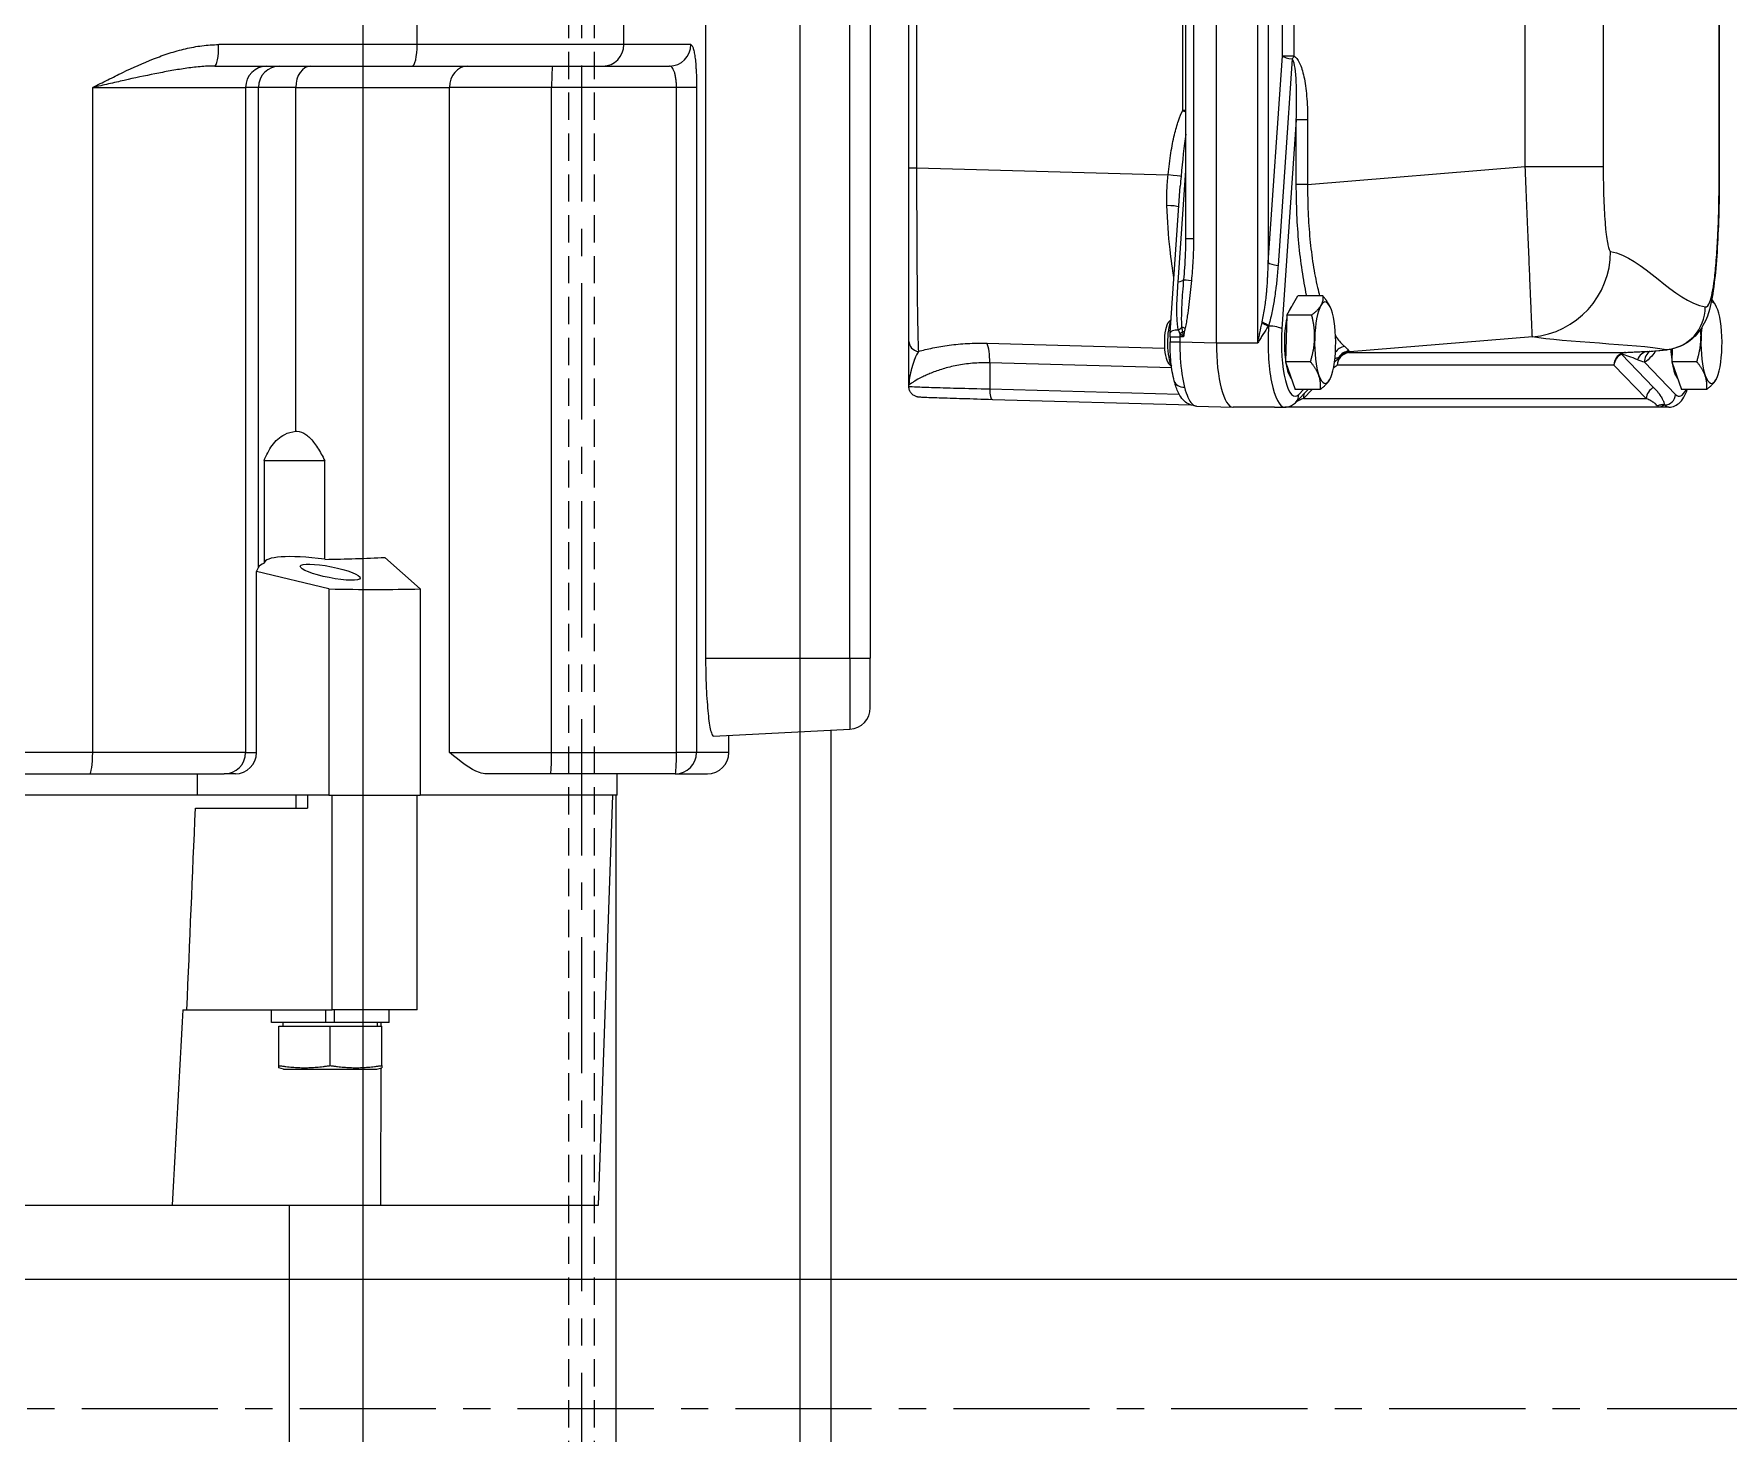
# Model space of a CAD drawing. Header units: inches. Extents: x -883 to 808, y -248 to 1051.
# Drawn here: x -402.68 to -387.13, y 663.13 to 675.97 of the extents above; entities that cross this region are included whole.
import ezdxf

# ---------------------------------------------------------------- set-up
doc = ezdxf.new("R2010")
doc.units = ezdxf.units.IN
doc.header["$MEASUREMENT"] = 0
doc.linetypes.add('CENTER', pattern=[2, 1.25, -0.25, 0.25, -0.25])
doc.linetypes.add('HIDDEN', pattern=[0.375, 0.25, -0.125])
doc.layers.get('0').update_dxf_attribs({"linetype": 'CONTINUOUS'})
for name, color, linetype in [('EQUIPMENT - COMPRESSORS', 41, 'CONTINUOUS'), ('P-RV', 193, 'CONTINUOUS'), ('STRUCTUAL', 8, 'CONTINUOUS')]:
    doc.layers.add(name, color=color, linetype=linetype)

# ---------------------------------------------------------------- blocks, each defined once
blk = doc.blocks.new('A$Cb802d3fd')
for p, q in [((28.948, 18.697), (28.948, 31.072)), ((25.188, 30.84), (25.188, 18.929)), ((29.145, 30.08), (29.145, 19.689)), ((29.342, 19.659), (29.342, 30.11)), ((29.145, 19.689), (29.145, 18.452)), ((29.342, 19.659), (35.444, 19.659)), ((29.342, 18.256), (29.342, 19.659)), ((35.444, 19.659), (35.444, 18.256)), ((25.188, 18.929), (25.188, 17.015)), ((26.98, 18.832), (26.98, 18.795)), ((26.98, 18.795), (26.98, 17.461)), ((28.83, 18.717), (28.83, 17.688)), ((28.948, 18.697), (29.145, 18.697)), ((28.948, 17.491), (28.948, 18.697)), ((35.641, 18.539), (35.641, 16.727)), ((29.145, 18.35), (29.145, 18.452)), ((35.838, 16.681), (35.838, 18.503)), ((35.444, 18.256), (29.342, 18.256)), ((29.342, 18.256), (29.342, 18.157)), ((35.444, 18.139), (35.444, 18.256)), ((29.342, 18.157), (31.002, 18.157)), ((30.842, 17.491), (31.002, 18.157)), ((31.002, 18.157), (31.038, 18.139)), ((31.038, 18.139), (35.444, 18.139)), ((32.019, 18.086), (31.078, 18.086)), ((32.019, 17.53), (32.019, 18.086)), ((35.444, 17.796), (35.444, 18.139)), ((26.436, 17.907), (26.448, 17.952)), ((26.436, 17.907), (26.436, 17.052)), ((26.448, 17.952), (26.468, 17.952)), ((26.468, 17.952), (26.83, 17.952)), ((26.83, 17.952), (26.83, 17.479)), ((26.83, 17.912), (26.862, 17.912)), ((26.862, 17.519), (26.862, 18.019)), ((26.862, 18.019), (26.98, 18.019)), ((25.188, 17.856), (15.886, 17.856)), ((25.188, 17.856), (15.886, 17.856)), ((28.948, 17.794), (28.83, 17.794)), ((32.289, 17.796), (35.444, 17.796)), ((35.444, 17.796), (35.444, 16.386)), ((28.948, 17.688), (28.83, 17.688)), ((26.468, 17.479), (26.83, 17.479)), ((26.83, 17.479), (26.83, 17.007)), ((26.862, 17.519), (26.98, 17.519)), ((26.862, 17.44), (26.862, 17.519)), ((26.862, 16.94), (26.862, 17.44)), ((26.862, 17.44), (26.98, 17.44)), ((26.98, 16.682), (26.98, 17.461)), ((26.98, 17.461), (28.948, 17.461)), ((30.842, 17.491), (28.948, 17.491)), ((28.948, 17.491), (28.948, 16.655)), ((28.948, 17.461), (28.948, 16.682)), ((31.114, 17.53), (32.019, 17.53)), ((25.188, 17.015), (25.188, 15.016)), ((26.436, 17.052), (26.448, 17.007)), ((26.468, 17.007), (26.448, 17.007)), ((26.468, 17.007), (26.83, 17.007)), ((26.83, 17.046), (26.862, 17.046)), ((31.132, 16.979), (30.842, 16.655)), ((26.862, 16.94), (26.98, 16.94)), ((26.98, 16.682), (28.948, 16.682)), ((28.948, 14.845), (28.948, 16.655)), ((30.842, 16.655), (28.948, 16.655)), ((35.641, 16.727), (35.641, 14.976)), ((35.838, 16.681), (44.106, 16.681)), ((35.838, 14.784), (35.838, 16.681)), ((29.342, 16.386), (35.444, 16.386)), ((29.342, 16.386), (29.342, 15.447)), ((35.444, 15.447), (35.444, 16.386)), ((29.145, 15.458), (29.145, 16.047)), ((29.145, 14.312), (29.145, 15.458)), ((29.342, 15.447), (35.444, 15.447)), ((29.342, 15.447), (29.342, 14.301)), ((35.444, 14.301), (35.444, 15.447)), ((25.188, 15.016), (28.948, 14.884)), ((35.641, 14.976), (35.641, 14.365)), ((15.886, 14.856), (28.948, 14.856)), ((15.886, 14.856), (28.948, 14.856)), ((28.948, 14.845), (29.145, 14.845)), ((35.838, 14.784), (44.106, 14.784)), ((35.838, 14.171), (35.838, 14.784)), ((29.145, 14.312), (29.145, 14.018)), ((29.342, 14.301), (35.444, 14.301)), ((29.342, 14.116), (29.342, 14.301)), ((35.444, 14.116), (35.444, 14.301)), ((35.444, 14.116), (29.342, 14.116)), ((29.342, 13.822), (29.342, 14.116)), ((49.736, 14.034), (30.208, 14.034)), ((30.208, 14.034), (30.208, 12.709)), ((29.49, 13.962), (29.556, 12.709)), ((29.342, 13.822), (29.498, 13.822)), ((29.547, 12.884), (13, 12.884)), ((29.547, 12.884), (13.001, 12.884)), ((29.547, 12.884), (13.001, 12.884)), ((30.208, 12.709), (29.556, 12.709)), ((30.208, 12.709), (36.428, 12.709)), ((30.208, 12.709), (30.208, 12.522)), ((29.752, 12.522), (30.208, 12.522)), ((36.188, 12.522), (30.208, 12.522)), ((32.701, 12.168), (32.711, 12.168)), ((32.711, 12.168), (33.114, 12.168)), ((33.114, 12.168), (34.706, 12.168)), ((34.706, 12.168), (45.238, 12.168)), ((34.706, 12.168), (34.706, 12.097)), ((34.706, 12.097), (34.643, 9.788)), ((45.238, 12.097), (34.706, 12.097)), ((32.53, 9.579), (32.579, 11.402)), ((32.678, 11.426), (32.63, 9.687)), ((32.916, 11.426), (32.678, 11.426)), ((32.871, 9.755), (32.916, 11.426)), ((33.097, 11.452), (33.052, 9.822)), ((32.915, 9.787), (32.883, 9.757)), ((33.111, 9.681), (33.101, 9.346)), ((33.111, 9.771), (33.111, 9.681)), ((33.155, 9.771), (33.111, 9.771)), ((33.155, 9.681), (33.111, 9.681)), ((33.155, 9.771), (33.155, 9.681)), ((33.156, 9.648), (33.155, 9.681)), ((33.195, 9.77), (34.54, 9.677)), ((33.289, 9.787), (33.316, 9.762)), ((33.338, 9.707), (33.338, 9.707)), ((33.526, 9.705), (33.526, 9.705)), ((33.659, 9.697), (34.684, 9.626)), ((34.54, 9.677), (34.54, 9.677)), ((35.232, 9.626), (35.232, 9.655)), ((35.232, 9.655), (44.711, 9.655)), ((32.52, 9.529), (32.511, 9.194)), ((34.055, 9.556), (34.055, 9.626)), ((34.055, 9.626), (45.888, 9.626)), ((45.888, 9.556), (34.055, 9.556)), ((33.101, 9.346), (46.842, 9.346)), ((33.102, 9.346), (33.102, 8.965)), ((33.102, 9.346), (46.842, 9.346)), ((32.511, 9.193), (32.511, 9.193)), ((32.511, 8.813), (32.511, 9.193)), ((33.102, 8.965), (46.842, 8.965)), ((33.255, 8.865), (33.255, 8.869)), ((33.255, 8.865), (33.263, 8.865)), ((46.105, 8.869), (33.838, 8.869)), ((33.838, 8.869), (35.734, 8.738)), ((32.511, 8.813), (32.511, 8.718)), ((32.511, 5.287), (32.511, 8.718)), ((32.927, 8.712), (32.672, 8.622)), ((33.356, 8.7), (32.927, 8.712)), ((32.927, 8.482), (32.927, 8.712)), ((35.149, 8.612), (33.229, 8.745)), ((33.338, 8.845), (33.338, 8.845)), ((35.706, 8.649), (33.811, 8.78)), ((35.734, 8.738), (44.21, 8.738)), ((35.734, 8.738), (35.734, 8.634)), ((32.672, 8.503), (32.558, 8.614)), ((32.626, 8.589), (32.672, 8.545)), ((32.672, 8.392), (32.672, 8.622)), ((33.356, 8.7), (33.531, 8.598)), ((33.356, 8.47), (33.356, 8.7)), ((33.531, 8.368), (33.531, 8.598)), ((34.554, 8.612), (35.149, 8.612)), ((34.554, 8.509), (34.554, 8.612)), ((35.149, 8.509), (35.149, 8.612)), ((44.21, 8.634), (35.734, 8.634)), ((32.59, 8.546), (32.59, 5.402)), ((32.672, 8.466), (32.59, 8.546)), ((35.149, 8.509), (34.554, 8.509)), ((34.554, 8.509), (34.719, 6.511)), ((32.77, 8.302), (32.77, 8.303)), ((32.952, 8.233), (32.921, 8.263)), ((33.433, 8.302), (33.437, 8.304)), ((32.895, 5.696), (32.895, 8.236)), ((33, 8.164), (33, 8.164)), ((33.013, 8.132), (33.013, 5.592)), ((33.156, 6.445), (33.018, 8.12)), ((34.719, 6.511), (45.225, 6.511)), ((34.719, 6.511), (34.719, 5.795)), ((45.225, 5.795), (34.719, 5.795)), ((32.59, 5.402), (32.895, 5.696)), ((32.997, 5.627), (32.691, 5.332)), ((32.922, 5.416), (32.626, 5.13)), ((33.022, 5.387), (33.038, 5.216)), ((33.022, 5.374), (33.038, 5.21)), ((32.511, 5.192), (32.511, 5.287)), ((32.531, 5.231), (32.531, 5.235)), ((32.531, 5.231), (32.533, 5.234)), ((32.927, 5.166), (32.672, 5.076)), ((33.045, 5.163), (32.927, 5.166)), ((32.927, 4.936), (32.927, 5.166)), ((32.672, 4.846), (32.672, 5.076)), ((32.77, 4.756), (32.77, 4.757)), ((33.433, 4.756), (33.437, 4.758)), ((34.608, 4.731), (45.336, 4.731)), ((34.608, 4.731), (34.608, 4.73)), ((45.336, 4.73), (34.608, 4.73))]:
    blk.add_line(p, q)
for centre, start in [((29.342, 14.018), 180), ((29.752, 12.719), 183)]:
    blk.add_arc(centre, 0.197, start, 270)
for centre, major_axis, ratio, start_param, end_param in [((29.342, 19.689), (-0.197, 0), 0.147461, 0, 1.570796), ((35.838, 18.539), (-0.197, 0), 0.180089, 0, 1.570796), ((29.342, 18.452), (-0.197, 0), 0.996195, 0, 1.570796), ((29.342, 18.35), (-0.197, 0), 0.980827, 0, 1.570796), ((35.444, 18.06), (0.197, 0), 0.996195, 0, 1.570796), ((30.796, 16.962), (-0.232, -1.18), 0.182676, 2.864396, 3.090163), ((30.928, 17.298), (-0.154, -0.787), 0.182676, 1.904733, 3.172253), ((35.444, 17.943), (0.197, 0), 0.996195, 0, 1.570796), ((35.444, 17.657), (0.197, 0), 0.706067, 0, 1.570796), ((33.802, 24.884), (2.17, 11.056), 0.182676, 2.338625, 2.445438), ((33.802, 24.884), (-1.969, -10.033), 0.182676, 5.570357, 5.654949), ((35.838, 16.727), (-0.197, 0), 0.231514, 0, 1.570796), ((35.444, 16.219), (0.197, 0), 0.846563, 0, 1.570796), ((29.342, 15.458), (-0.197, 0), 0.052336, 0, 1.570796), ((35.444, 15.437), (0.197, 0), 0.052336, 0, 1.570796), ((35.838, 14.976), (-0.197, 0), 0.972832, 0, 1.570796), ((29.342, 14.312), (-0.197, 0), 0.052336, 0, 1.570796), ((29.342, 14.312), (-0.197, 0), 0.991678, 0, 1.570796), ((35.838, 14.365), (-0.197, 0), 0.99015, 0, 1.570796), ((33.114, 12.069), (0, 0.0984), 0.940913, 0, 1.448674), ((32.678, 11.399), (-0.0984, 0.0027), 0.275543, 4.719894, 6.283185), ((32.916, 11.483), (0.205, -0.006), 0.275543, 4.719894, 5.801023), ((33.102, 9.773), (-0.194, 0), 0.258819, 3.412856, 6.011922), ((34.334, 9.846), (0.007, -0.165), 0.151216, 0.327093, 1.284543), ((32.782, 9.61), (-0.032, 0.122), 0.683013, 0.000214, 1.171563), ((33.102, 9.733), (-0.236, 0), 0.258819, 3.644632, 5.864258), ((33.155, 9.615), (-0.244, 0), 0.271844, 4.576532, 4.711742), ((33.211, 9.727), (-0.081, 0.144), 0.260351, 1.750711, 1.945964), ((33.186, 9.644), (0.009, 0.126), 0.25, 5.132738, 6.28278), ((33.203, 9.612), (0.0171, 0.0969), 0.051527, 1.118747, 1.287342), ((33.261, 9.758), (-0.089, 0.14), 0.433908, 1.765367, 2.033572), ((33.237, 9.604), (0.0244, 0.0953), 0.073348, 0.941376, 1.29208), ((33.697, 9.808), (-0.011, -0.165), 0.25, 5.460373, 6.165792), ((33.672, 9.547), (0.01, 0.0979), 0.030196, 0.113701, 1.284361), ((34.643, 9.834), (-0.016, -0.165), 0.027265, 0.090932, 1.292844), ((34.224, 9.572), (-1.083, 0.04), 0.111652, 3.896881, 4.334473), ((35.232, 9.701), (0.074, 0.148), 0.126639, 4.247446, 4.463002), ((33.102, 9.193), (-0.591, 0), 0.258819, 4.713123, 6.283235), ((33.102, 9.193), (-0.591, 0), 0.258819, 4.712389, 6.283185), ((33.102, 8.718), (-0.591, 0), 0.258819, 4.45059, 6.283185), ((33.229, 8.841), (-0.0068, -0.0982), 0.25, 0.270597, 1.841394), ((33.285, 8.899), (-0.056, -0.104), 0.115278, 4.50302, 5.062675), ((33.445, 9.258), (-0.32, 0.332), 0.933013, 1.897066, 1.917595), ((33.293, 8.894), (-0.054, -0.105), 0.122253, 4.480465, 5.060367), ((33.947, 8.946), (-0.753, 0.02), 0.102714, 0.497606, 0.52037), ((33.838, 8.755), (0.008, 0.118), 0.25, 0.270597, 1.369532), ((33.102, 8.622), (-0.492, 0), 0.258819, 4.45059, 6.544985), ((33.102, 8.633), (0.343, 0), 0.258819, 0.882613, 2.044099), ((35.734, 8.623), (0.008, 0.118), 0.25, 0.270597, 1.369532), ((32.626, 8.685), (-0.0684, -0.0708), 0.933013, 0, 0.802729), ((33.102, 8.633), (-0.343, 0), 0.258819, 5.30428, 6.000012), ((33.102, 8.633), (0.343, 0), 0.258819, 0.260483, 0.571834), ((35.734, 8.623), (-0.102, 0.059), 0.075512, 4.756048, 5.025377), ((32.59, 8.432), (0.0821, 0.085), 0.933013, 0.402307, 0.802729), ((33.102, 8.347), (-0.374, 0), 0.258819, 5.652146, 6.699344), ((33.102, 8.347), (0.374, 0), 0.258819, 1.463356, 2.510554), ((33.102, 8.347), (0.374, 0), 0.258819, 0.416159, 1.463356), ((33.102, 8.347), (-0.374, 0), 0.258819, 0.416159, 1.463356), ((32.955, 8.158), (-0.0873, 0.0795), 0.940161, 4.016777, 4.905238), ((33.102, 8.347), (-0.374, 0), 0.258819, 1.463356, 2.510554), ((33.102, 8.347), (0.374, 0), 0.258819, 5.652146, 6.699344), ((32.895, 8.122), (0.0939, 0.0716), 0.947622, 0.261196, 0.944736), ((32.895, 8.122), (-0.118, 0), 0.965926, 3.993595, 4.712389), ((33.02, 8.304), (-0.0684, -0.0708), 0.933013, 0, 0.000099), ((33.02, 8.304), (-0.0684, -0.0708), 0.933013, 0.000099, 0.238504), ((32.908, 8.12), (-0.041, 0.111), 0.994134, 4.448901, 5.37886), ((32.895, 8.122), (-0.118, 0), 0.965926, 3.892522, 3.892537), ((32.9, 8.11), (0.117, -0.018), 0.995368, 0.236838, 0.896101), ((32.895, 8.122), (0.117, 0.014), 0.85886, 6.239131, 6.251557), ((32.895, 8.122), (0.118, 0), 0.965926, 0.087266, 0.100181), ((33.94, 6.511), (-0.776, 0.133), 0.996006, 0.255419, 1.740265), ((32.895, 5.582), (0.118, 0), 0.965926, 0.087266, 1.570796), ((32.895, 5.582), (0.0821, -0.085), 0.933013, 1.239929, 2.338864), ((32.886, 5.476), (-0.106, -0.221), 0.211481, 1.692491, 2.417905), ((32.895, 5.582), (0.118, 0.007), 0.690261, 0.031181, 0.489686), ((32.904, 5.377), (0.118, 0.003), 0.93361, 0.063, 1.186791), ((32.592, 5.507), (-0.076, -0.21), 0.124783, 0.163654, 0.186419), ((32.417, 5.243), (-0.0738, -0.0922), 0.954064, 2.154482, 2.714137), ((32.419, 5.241), (-0.0682, -0.0964), 0.957253, 2.097843, 2.677745), ((32.59, 5.287), (0.0821, -0.085), 0.933013, 1.239929, 2.338864), ((32.922, 5.302), (0.104, 0.057), 0.956314, 0.038376, 1.087212), ((33.102, 5.192), (-0.591, 0), 0.258819, 6.021386, 6.283185), ((32.582, 5.687), (-0.032, -0.46), 0.25, 6.111985, 6.132514), ((32.626, 5.225), (-0.0684, 0.0708), 0.933013, 0.768068, 2.338864), ((33.102, 5.087), (-0.343, 0), 0.258819, 5.30428, 6.000012), ((33.102, 5.087), (0.343, 0), 0.258819, 1.743686, 2.044099), ((33.43, 5.25), (-0.388, 0.067), 0.996006, 0.255419, 1.740265), ((33.102, 5.097), (-0.492, 0), 0.258819, 6.021386, 6.793661), ((33.102, 4.801), (-0.374, 0), 0.258819, 5.652146, 6.699344), ((33.102, 4.801), (0.374, 0), 0.258819, 1.463356, 2.510554), ((33.102, 4.801), (0.374, 0), 0.258819, 1.197157, 1.463356), ((33.102, 4.801), (-0.374, 0), 0.258819, 0.416159, 1.463356), ((33.102, 4.801), (-0.374, 0), 0.258819, 1.463356, 2.510554), ((33.102, 4.801), (0.374, 0), 0.258819, 5.652146, 6.303518)]:
    blk.add_ellipse(centre, major_axis=major_axis, ratio=ratio, start_param=start_param, end_param=end_param)
blk.add_ellipse((30.996, 17.479), major_axis=(-0.054, -0.275), ratio=0.182676)
for points, knots in [([(35.444, 19.659), (35.456, 19.637), (35.468, 19.614), (35.491, 19.568), (35.503, 19.545), (35.537, 19.476), (35.56, 19.43), (35.627, 19.291), (35.669, 19.197), (35.725, 19.054), (35.743, 19.006), (35.774, 18.908), (35.788, 18.858), (35.812, 18.758), (35.821, 18.708), (35.834, 18.606), (35.838, 18.555), (35.838, 18.503)], [-0.00003952, -0.00003952, -0.00003952, -0.00003952, 0.00193641, 0.00193641, 0.00391234, 0.00391234, 0.00786419, 0.00786419, 0.0157679, 0.0157679, 0.01971976, 0.01971976, 0.02367161, 0.02367161, 0.02762347, 0.02762347, 0.03157532, 0.03157532, 0.03157532, 0.03157532]), ([(35.641, 18.539), (35.641, 18.584), (35.639, 18.629), (35.631, 18.72), (35.625, 18.766), (35.612, 18.857), (35.605, 18.903), (35.588, 18.996), (35.579, 19.042), (35.551, 19.181), (35.531, 19.275), (35.499, 19.418), (35.488, 19.466), (35.472, 19.538), (35.466, 19.562), (35.455, 19.611), (35.45, 19.635), (35.444, 19.659)], [0, 0, 0, 0, 0.00384518, 0.00384518, 0.00769035, 0.00769035, 0.01153553, 0.01153553, 0.01538071, 0.01538071, 0.02307106, 0.02307106, 0.02691624, 0.02691624, 0.02883883, 0.02883883, 0.03076142, 0.03076142, 0.03076142, 0.03076142]), ([(32.019, 18.086), (32.07, 18.067), (32.118, 18.043), (32.201, 17.981), (32.237, 17.943), (32.275, 17.868), (32.286, 17.833), (32.289, 17.796)], [4.663594, 4.663594, 4.663594, 4.663594, 5.240522, 5.240522, 5.849506, 5.849506, 6.222184, 6.222184, 6.222184, 6.222184]), ([(32.289, 17.796), (32.289, 17.793), (32.289, 17.789), (32.289, 17.758), (32.279, 17.729), (32.242, 17.677), (32.216, 17.653), (32.158, 17.607), (32.12, 17.584), (32.061, 17.551), (32.04, 17.54), (32.019, 17.53)], [-10.312526, -10.312526, -10.312526, -10.312526, -10.275181, -10.275181, -9.97569, -9.97569, -9.6762, -9.6762, -9.306054, -9.306054, -9.122282, -9.122282, -9.122282, -9.122282]), ([(29.145, 16.047), (29.145, 16.066), (29.149, 16.087), (29.184, 16.194), (29.26, 16.285), (29.342, 16.385), (29.342, 16.385), (29.342, 16.386)], [5.815178, 5.815178, 5.815178, 5.815178, 6.234815, 6.234815, 7.79205, 7.79205, 7.794404, 7.794404, 7.794404, 7.794404]), ([(35.444, 14.301), (35.458, 14.301), (35.471, 14.302), (35.497, 14.303), (35.51, 14.305), (35.528, 14.307), (35.534, 14.308), (35.545, 14.31), (35.551, 14.311), (35.567, 14.315), (35.577, 14.317), (35.595, 14.323), (35.603, 14.327), (35.617, 14.334), (35.622, 14.337), (35.632, 14.345), (35.635, 14.349), (35.64, 14.357), (35.641, 14.361), (35.641, 14.365)], [0, 0, 0, 0, 0.001020366, 0.001020366, 0.002040732, 0.002040732, 0.002550915, 0.002550915, 0.003061098, 0.003061098, 0.004081465, 0.004081465, 0.005101831, 0.005101831, 0.006122197, 0.006122197, 0.007142563, 0.007142563, 0.008162929, 0.008162929, 0.008162929, 0.008162929]), ([(35.838, 14.171), (35.838, 14.167), (35.835, 14.163), (35.831, 14.16), (35.828, 14.158), (35.825, 14.156), (35.821, 14.155), (35.818, 14.153), (35.813, 14.151), (35.809, 14.149), (35.799, 14.146), (35.787, 14.143), (35.773, 14.14), (35.773, 14.14), (35.773, 14.14), (35.773, 14.14), (35.759, 14.137), (35.742, 14.134), (35.724, 14.132), (35.724, 14.132), (35.724, 14.132), (35.724, 14.132), (35.706, 14.129), (35.686, 14.127), (35.665, 14.125), (35.665, 14.125), (35.665, 14.125), (35.665, 14.125), (35.654, 14.124), (35.643, 14.123), (35.632, 14.123), (35.632, 14.123), (35.631, 14.123), (35.631, 14.123), (35.62, 14.122), (35.608, 14.121), (35.597, 14.12), (35.597, 14.12), (35.596, 14.12), (35.596, 14.12), (35.573, 14.119), (35.548, 14.118), (35.522, 14.117), (35.497, 14.117), (35.471, 14.116), (35.444, 14.116)], [0, 0, 0, 0, 0.001976, 0.001976, 0.001976, 0.00296399, 0.00296399, 0.00296399, 0.00395199, 0.00395199, 0.00395199, 0.00592799, 0.00592799, 0.00592799, 0.00594078, 0.00594078, 0.00594078, 0.00790398, 0.00790398, 0.00790398, 0.00791793, 0.00791793, 0.00791793, 0.00987998, 0.00987998, 0.00987998, 0.00989296, 0.00989296, 0.00989296, 0.01086798, 0.01086798, 0.01086798, 0.01087968, 0.01087968, 0.01087968, 0.01185597, 0.01185597, 0.01185597, 0.01186599, 0.01186599, 0.01186599, 0.01383197, 0.01383197, 0.01383197, 0.01580796, 0.01580796, 0.01580796, 0.01580796]), ([(30.208, 14.034), (30.163, 14.034), (30.116, 14.033), (30.023, 14.031), (29.977, 14.03), (29.888, 14.026), (29.845, 14.023), (29.767, 14.017), (29.731, 14.014), (29.667, 14.008), (29.637, 14.004), (29.585, 13.996), (29.562, 13.992), (29.526, 13.983), (29.512, 13.979), (29.494, 13.97), (29.49, 13.966), (29.49, 13.962)], [0, 0, 0, 0, 0.344964, 0.344964, 0.689929, 0.689929, 1.034893, 1.034893, 1.379857, 1.379857, 1.725622, 1.725622, 2.071387, 2.071387, 2.417152, 2.417152, 2.762917, 2.762917, 2.762917, 2.762917]), ([(32.579, 11.402), (32.582, 11.497), (32.585, 11.59), (32.59, 11.754), (32.592, 11.829), (32.596, 11.949), (32.598, 11.997), (32.6, 12.045), (32.601, 12.057), (32.602, 12.071), (32.602, 12.074), (32.603, 12.081), (32.603, 12.083), (32.604, 12.087), (32.604, 12.088), (32.605, 12.092), (32.605, 12.094), (32.607, 12.1), (32.608, 12.104), (32.612, 12.112), (32.614, 12.116), (32.62, 12.126), (32.624, 12.132), (32.635, 12.144), (32.643, 12.15), (32.66, 12.16), (32.671, 12.164), (32.687, 12.167), (32.694, 12.168), (32.701, 12.168)], [0.000006, 0.000006, 0.000006, 0.000006, 0.756738, 0.756738, 1.52305, 1.52305, 2.290279, 2.290279, 2.675594, 2.675594, 2.873852, 2.873852, 2.926243, 2.926243, 2.955809, 2.955809, 2.981103, 2.981103, 3.0191, 3.0191, 3.056742, 3.056742, 3.108865, 3.108865, 3.182726, 3.182726, 3.263307, 3.263307, 3.314207, 3.314207, 3.314207, 3.314207]), ([(32.701, 12.168), (32.7, 12.168), (32.699, 12.15), (32.698, 12.115), (32.696, 12.08), (32.694, 12.028), (32.692, 11.962), (32.69, 11.896), (32.688, 11.815), (32.685, 11.724), (32.683, 11.633), (32.68, 11.532), (32.678, 11.426)], [0.261799, 0.261799, 0.261799, 0.261799, 0.584685, 0.584685, 0.584685, 0.907571, 0.907571, 0.907571, 1.230457, 1.230457, 1.230457, 1.553343, 1.553343, 1.553343, 1.553343]), ([(32.916, 11.426), (32.917, 11.454), (32.917, 11.48), (32.916, 11.533), (32.915, 11.559), (32.909, 11.634), (32.902, 11.682), (32.889, 11.75), (32.884, 11.772), (32.873, 11.815), (32.868, 11.835), (32.85, 11.894), (32.837, 11.93), (32.817, 11.979), (32.811, 11.994), (32.798, 12.023), (32.791, 12.037), (32.772, 12.075), (32.76, 12.097), (32.744, 12.123), (32.739, 12.131), (32.73, 12.144), (32.727, 12.15), (32.717, 12.163), (32.712, 12.168), (32.711, 12.168)], [0, 0, 0, 0, 0.0021499, 0.0021499, 0.0042998, 0.0042998, 0.0085996, 0.0085996, 0.0107495, 0.0107495, 0.01289941, 0.01289941, 0.01719921, 0.01719921, 0.01934911, 0.01934911, 0.02149901, 0.02149901, 0.02579881, 0.02579881, 0.02794871, 0.02794871, 0.03009861, 0.03009861, 0.03439841, 0.03439841, 0.03439841, 0.03439841]), ([(33.022, 12.081), (33.003, 12.093), (32.979, 12.103), (32.954, 12.114), (32.953, 12.114), (32.952, 12.115), (32.95, 12.115), (32.925, 12.125), (32.899, 12.134), (32.872, 12.142), (32.871, 12.142), (32.869, 12.143), (32.867, 12.143), (32.84, 12.151), (32.813, 12.157), (32.787, 12.161), (32.786, 12.161), (32.786, 12.161), (32.785, 12.162), (32.772, 12.164), (32.759, 12.165), (32.747, 12.166), (32.747, 12.166), (32.747, 12.166), (32.746, 12.166), (32.734, 12.167), (32.722, 12.168), (32.711, 12.168)], [0, 0, 0, 0, 0.00460928, 0.00460928, 0.00460928, 0.00486793, 0.00486793, 0.00486793, 0.00944495, 0.00944495, 0.00944495, 0.00973586, 0.00973586, 0.00973586, 0.01444362, 0.01444362, 0.01444362, 0.01460379, 0.01460379, 0.01460379, 0.01696198, 0.01696198, 0.01696198, 0.01703776, 0.01703776, 0.01703776, 0.01947173, 0.01947173, 0.01947173, 0.01947173]), ([(34.706, 12.097), (34.615, 12.097), (34.524, 12.097), (34.434, 12.097), (34.344, 12.097), (34.255, 12.096), (34.168, 12.096), (34.082, 12.096), (33.997, 12.095), (33.915, 12.095), (33.834, 12.095), (33.755, 12.094), (33.681, 12.093), (33.606, 12.093), (33.535, 12.092), (33.469, 12.091), (33.403, 12.09), (33.342, 12.089), (33.287, 12.088), (33.231, 12.087), (33.18, 12.086), (33.136, 12.085), (33.092, 12.084), (33.054, 12.083), (33.022, 12.081)], [3.050569, 3.050569, 3.050569, 3.050569, 3.201329, 3.201329, 3.201329, 3.35209, 3.35209, 3.35209, 3.50285, 3.50285, 3.50285, 3.65361, 3.65361, 3.65361, 3.80437, 3.80437, 3.80437, 3.955131, 3.955131, 3.955131, 4.105891, 4.105891, 4.105891, 4.256651, 4.256651, 4.256651, 4.256651]), ([(33.022, 12.081), (33.033, 12.041), (33.044, 11.996), (33.059, 11.925), (33.064, 11.901), (33.072, 11.85), (33.076, 11.824), (33.087, 11.744), (33.092, 11.688), (33.096, 11.602), (33.097, 11.572), (33.098, 11.513), (33.098, 11.482), (33.097, 11.452)], [0.00364528, 0.00364528, 0.00364528, 0.00364528, 0.00849869, 0.00849869, 0.01092539, 0.01092539, 0.01335209, 0.01335209, 0.0182055, 0.0182055, 0.0206322, 0.0206322, 0.0230589, 0.0230589, 0.0230589, 0.0230589]), ([(33.693, 9.735), (33.778, 9.749), (33.866, 9.761), (33.958, 9.771), (34.087, 9.785), (34.222, 9.795), (34.36, 9.8)], [3.5720879, 3.5720879, 3.5720879, 3.5720879, 3.7360231, 3.7360231, 3.7360231, 3.9670018, 3.9670018, 3.9670018, 3.9670018]), ([(34.36, 9.8), (34.407, 9.803), (34.454, 9.802), (34.501, 9.8), (34.548, 9.797), (34.596, 9.793), (34.643, 9.788)], [0, 0, 0, 0, 0.003614547, 0.003614547, 0.003614547, 0.007230305, 0.007230305, 0.007230305, 0.007230305]), ([(32.52, 9.529), (32.521, 9.55), (32.526, 9.571), (32.542, 9.608), (32.554, 9.625), (32.582, 9.655), (32.599, 9.669), (32.648, 9.698), (32.681, 9.712), (32.729, 9.726), (32.74, 9.729), (32.751, 9.732)], [0.000042, 0.000042, 0.000042, 0.000042, 0.197874, 0.197874, 0.398376, 0.398376, 0.646331, 0.646331, 1.046901, 1.046901, 1.158144, 1.158144, 1.158144, 1.158144]), ([(33.111, 9.681), (33.011, 9.682), (32.906, 9.675), (32.817, 9.662), (32.771, 9.655), (32.729, 9.647), (32.693, 9.638)], [5.4981298, 5.4981298, 5.4981298, 5.4981298, 6.0178988, 6.0178988, 6.0178988, 6.2831853, 6.2831853, 6.2831853, 6.2831853]), ([(32.751, 9.732), (32.802, 9.746), (32.862, 9.756), (32.985, 9.768), (33.048, 9.771), (33.111, 9.771)], [0, 0, 0, 0, 0.5181262, 0.5181262, 0.9943492, 0.9943492, 0.9943492, 0.9943492]), ([(33.203, 9.64), (33.187, 9.642), (33.172, 9.645), (33.156, 9.648), (33.156, 9.648), (33.156, 9.648), (33.156, 9.648)], [0, 0, 0, 0, 0.001197321, 0.001197321, 0.001197321, 0.001215046, 0.001215046, 0.001215046, 0.001215046]), ([(33.218, 9.694), (33.234, 9.697), (33.251, 9.7), (33.267, 9.702), (33.269, 9.702), (33.27, 9.702), (33.272, 9.702), (33.288, 9.704), (33.304, 9.705), (33.32, 9.706), (33.322, 9.706), (33.324, 9.706), (33.326, 9.707), (33.361, 9.708), (33.396, 9.708), (33.431, 9.708), (33.433, 9.708), (33.435, 9.708), (33.436, 9.708), (33.472, 9.707), (33.508, 9.706), (33.545, 9.704), (33.546, 9.704), (33.547, 9.704), (33.548, 9.704), (33.585, 9.702), (33.622, 9.7), (33.659, 9.697)], [0, 0, 0, 0, 0.00135106, 0.00135106, 0.00135106, 0.00147272, 0.00147272, 0.00147272, 0.00278427, 0.00278427, 0.00278427, 0.00294544, 0.00294544, 0.00294544, 0.00574005, 0.00574005, 0.00574005, 0.00589088, 0.00589088, 0.00589088, 0.00875367, 0.00875367, 0.00875367, 0.00883631, 0.00883631, 0.00883631, 0.01178175, 0.01178175, 0.01178175, 0.01178175]), ([(33.246, 9.662), (33.262, 9.663), (33.278, 9.664), (33.293, 9.664), (33.296, 9.664), (33.298, 9.664), (33.3, 9.664), (33.315, 9.665), (33.33, 9.665), (33.345, 9.664), (33.348, 9.664), (33.351, 9.664), (33.354, 9.664), (33.372, 9.664), (33.39, 9.663), (33.409, 9.663), (33.424, 9.662), (33.439, 9.661), (33.454, 9.661), (33.457, 9.66), (33.46, 9.66), (33.463, 9.66), (33.498, 9.658), (33.532, 9.656), (33.567, 9.653), (33.605, 9.651), (33.643, 9.647), (33.681, 9.644)], [0, 0, 0, 0, 0.00122377, 0.00122377, 0.00122377, 0.00139321, 0.00139321, 0.00139321, 0.00255713, 0.00255713, 0.00255713, 0.00278643, 0.00278643, 0.00278643, 0.00417964, 0.00417964, 0.00417964, 0.00535008, 0.00535008, 0.00535008, 0.00557286, 0.00557286, 0.00557286, 0.00822923, 0.00822923, 0.00822923, 0.01114571, 0.01114571, 0.01114571, 0.01114571]), ([(34.643, 9.788), (34.712, 9.782), (34.78, 9.773), (34.843, 9.763), (34.903, 9.754), (34.958, 9.743), (35.01, 9.731), (35.057, 9.719), (35.101, 9.707), (35.139, 9.694), (35.175, 9.682), (35.206, 9.669), (35.232, 9.655)], [5.0949435, 5.0949435, 5.0949435, 5.0949435, 5.2977471, 5.2977471, 5.2977471, 5.485863, 5.485863, 5.485863, 5.6607536, 5.6607536, 5.6607536, 5.8238676, 5.8238676, 5.8238676, 5.8238676]), ([(32.693, 9.638), (32.623, 9.62), (32.568, 9.595), (32.541, 9.569), (32.527, 9.556), (32.521, 9.543), (32.52, 9.529)], [0, 0, 0, 0, 0.519769, 0.519769, 0.519769, 0.7778101, 0.7778101, 0.7778101, 0.7778101]), ([(33.672, 9.575), (33.599, 9.582), (33.526, 9.59), (33.417, 9.602), (33.381, 9.607), (33.327, 9.615), (33.309, 9.618), (33.273, 9.624), (33.255, 9.627), (33.237, 9.632)], [0, 0, 0, 0, 0.00556864, 0.00556864, 0.00835296, 0.00835296, 0.00974511, 0.00974511, 0.01113727, 0.01113727, 0.01113727, 0.01113727]), ([(34.055, 9.556), (33.989, 9.556), (33.922, 9.557), (33.857, 9.561), (33.793, 9.564), (33.731, 9.569), (33.672, 9.575)], [1.5978993, 1.5978993, 1.5978993, 1.5978993, 1.7939901, 1.7939901, 1.7939901, 1.9858898, 1.9858898, 1.9858898, 1.9858898]), ([(33.255, 8.869), (33.229, 8.885), (33.204, 8.901), (33.178, 8.918), (33.166, 8.926), (33.153, 8.934), (33.14, 8.942), (33.134, 8.946), (33.127, 8.95), (33.121, 8.954), (33.114, 8.958), (33.108, 8.962), (33.102, 8.965)], [0, 0, 0, 0, 0.002292298, 0.002292298, 0.002292298, 0.003441797, 0.003441797, 0.003441797, 0.004017155, 0.004017155, 0.004017155, 0.004592598, 0.004592598, 0.004592598, 0.004592598]), ([(33.102, 8.965), (33.109, 8.964), (33.117, 8.962), (33.125, 8.961), (33.132, 8.959), (33.14, 8.958), (33.148, 8.956), (33.163, 8.953), (33.178, 8.949), (33.194, 8.946), (33.224, 8.94), (33.255, 8.933), (33.285, 8.926)], [-0.000027008, -0.000027008, -0.000027008, -0.000027008, 0.000569376, 0.000569376, 0.000569376, 0.001165878, 0.001165878, 0.001165878, 0.002358745, 0.002358745, 0.002358745, 0.004740494, 0.004740494, 0.004740494, 0.004740494]), ([(33.41, 8.83), (33.404, 8.831), (33.399, 8.832), (33.394, 8.833), (33.35, 8.842), (33.307, 8.853), (33.263, 8.865)], [0.010627842, 0.010627842, 0.010627842, 0.010627842, 0.011039427, 0.011039427, 0.011039427, 0.014563854, 0.014563854, 0.014563854, 0.014563854]), ([(33.293, 8.925), (33.337, 8.916), (33.38, 8.908), (33.424, 8.901), (33.426, 8.901), (33.427, 8.901), (33.429, 8.9), (33.472, 8.894), (33.515, 8.889), (33.559, 8.885), (33.561, 8.885), (33.563, 8.884), (33.565, 8.884), (33.586, 8.882), (33.607, 8.881), (33.628, 8.879), (33.651, 8.877), (33.674, 8.876), (33.698, 8.875), (33.699, 8.875), (33.7, 8.875), (33.701, 8.874), (33.747, 8.872), (33.792, 8.87), (33.838, 8.869)], [0, 0, 0, 0, 0.00337924, 0.00337924, 0.00337924, 0.00349699, 0.00349699, 0.00349699, 0.00684558, 0.00684558, 0.00684558, 0.00699399, 0.00699399, 0.00699399, 0.00861475, 0.00861475, 0.00861475, 0.01039697, 0.01039697, 0.01039697, 0.01049098, 0.01049098, 0.01049098, 0.01398798, 0.01398798, 0.01398798, 0.01398798]), ([(32.511, 8.718), (32.511, 8.709), (32.512, 8.7), (32.515, 8.683), (32.518, 8.675), (32.524, 8.66), (32.528, 8.653), (32.536, 8.64), (32.54, 8.634), (32.549, 8.623), (32.553, 8.618), (32.558, 8.614)], [6.2831853, 6.2831853, 6.2831853, 6.2831853, 6.3355452, 6.3355452, 6.3879051, 6.3879051, 6.4402649, 6.4402649, 6.4926248, 6.4926248, 6.5449847, 6.5449847, 6.5449847, 6.5449847]), ([(33.811, 8.78), (33.764, 8.784), (33.717, 8.788), (33.67, 8.792), (33.65, 8.794), (33.63, 8.796), (33.609, 8.799), (33.606, 8.799), (33.603, 8.8), (33.6, 8.8), (33.577, 8.803), (33.553, 8.806), (33.53, 8.809), (33.49, 8.815), (33.45, 8.822), (33.41, 8.83)], [0, 0, 0, 0, 0.00371265, 0.00371265, 0.00371265, 0.00531392, 0.00531392, 0.00531392, 0.0055639, 0.0055639, 0.0055639, 0.00740813, 0.00740813, 0.00740813, 0.01062784, 0.01062784, 0.01062784, 0.01062784]), ([(32.59, 8.546), (32.585, 8.558), (32.58, 8.57), (32.574, 8.583), (32.574, 8.583), (32.574, 8.583), (32.574, 8.584), (32.571, 8.592), (32.567, 8.6), (32.564, 8.608)], [0, 0, 0, 0, 0.003498238, 0.003498238, 0.003498238, 0.003583835, 0.003583835, 0.003583835, 0.005732307, 0.005732307, 0.005732307, 0.005732307]), ([(33.531, 8.516), (33.533, 8.517), (33.536, 8.517), (33.538, 8.518), (33.609, 8.533), (33.686, 8.546), (33.765, 8.558), (33.845, 8.57), (33.929, 8.58), (34.015, 8.588), (34.101, 8.596), (34.19, 8.602), (34.28, 8.606), (34.371, 8.61), (34.462, 8.612), (34.554, 8.612)], [2.7089546, 2.7089546, 2.7089546, 2.7089546, 2.7140411, 2.7140411, 2.7140411, 2.8762855, 2.8762855, 2.8762855, 3.0385299, 3.0385299, 3.0385299, 3.2007744, 3.2007744, 3.2007744, 3.3630188, 3.3630188, 3.3630188, 3.3630188]), ([(35.149, 8.612), (35.223, 8.61), (35.293, 8.608), (35.356, 8.609), (35.42, 8.609), (35.478, 8.611), (35.526, 8.614), (35.575, 8.617), (35.616, 8.622), (35.646, 8.628), (35.676, 8.634), (35.697, 8.641), (35.706, 8.649)], [5.072745, 5.072745, 5.072745, 5.072745, 5.347479, 5.347479, 5.347479, 5.622213, 5.622213, 5.622213, 5.896946, 5.896946, 5.896946, 6.17168, 6.17168, 6.17168, 6.17168]), ([(35.734, 8.634), (35.723, 8.615), (35.701, 8.598), (35.668, 8.582), (35.636, 8.567), (35.594, 8.553), (35.542, 8.542), (35.491, 8.531), (35.431, 8.523), (35.365, 8.517), (35.298, 8.511), (35.225, 8.509), (35.149, 8.509)], [0.111506, 0.111506, 0.111506, 0.111506, 0.386239, 0.386239, 0.386239, 0.660973, 0.660973, 0.660973, 0.935706, 0.935706, 0.935706, 1.21044, 1.21044, 1.21044, 1.21044]), ([(34.554, 8.509), (34.469, 8.509), (34.383, 8.507), (34.299, 8.504), (34.215, 8.5), (34.133, 8.494), (34.053, 8.487), (33.973, 8.479), (33.895, 8.469), (33.82, 8.458), (33.746, 8.446), (33.675, 8.433), (33.609, 8.417), (33.582, 8.411), (33.556, 8.405), (33.531, 8.398)], [2.9201665, 2.9201665, 2.9201665, 2.9201665, 3.0824109, 3.0824109, 3.0824109, 3.2446554, 3.2446554, 3.2446554, 3.4068998, 3.4068998, 3.4068998, 3.5691442, 3.5691442, 3.5691442, 3.6342639, 3.6342639, 3.6342639, 3.6342639]), ([(32.969, 8.22), (32.965, 8.227), (32.962, 8.234), (32.959, 8.247), (32.958, 8.253), (32.957, 8.258)], [0, 0, 0, 0, 0.003252342, 0.003252342, 0.005096717, 0.005096717, 0.005096717, 0.005096717]), ([(33.165, 8.252), (33.16, 8.249), (33.155, 8.245), (33.15, 8.242), (33.116, 8.218), (33.089, 8.194), (33.069, 8.17)], [4.0313351, 4.0313351, 4.0313351, 4.0313351, 4.0558775, 4.0558775, 4.0558775, 4.218122, 4.218122, 4.218122, 4.218122]), ([(33, 8.165), (32.991, 8.181), (32.982, 8.195), (32.969, 8.213), (32.965, 8.219), (32.96, 8.224), (32.959, 8.225), (32.958, 8.227), (32.957, 8.228), (32.954, 8.231), (32.953, 8.232), (32.952, 8.233)], [0.0073942, 0.0073942, 0.0073942, 0.0073942, 0.3075436, 0.3075436, 0.4638432, 0.4638432, 0.5032806, 0.5032806, 0.5329184, 0.5329184, 0.6220348, 0.6220348, 0.6220348, 0.6220348]), ([(32.987, 8.189), (32.984, 8.195), (32.981, 8.201), (32.978, 8.206), (32.975, 8.212), (32.972, 8.216), (32.969, 8.22)], [0, 0, 0, 0, 0.001794701, 0.001794701, 0.001794701, 0.003653309, 0.003653309, 0.003653309, 0.003653309]), ([(33, 8.164), (33, 8.165), (32.999, 8.166), (32.998, 8.167), (32.998, 8.168), (32.998, 8.168), (32.998, 8.169), (32.996, 8.172), (32.995, 8.175), (32.993, 8.178), (32.991, 8.182), (32.989, 8.185), (32.987, 8.189)], [0.00152592, 0.00152592, 0.00152592, 0.00152592, 0.001891404, 0.001891404, 0.001891404, 0.002049673, 0.002049673, 0.002049673, 0.002975654, 0.002975654, 0.002975654, 0.004099345, 0.004099345, 0.004099345, 0.004099345]), ([(33.013, 8.131), (33.013, 8.131), (33.013, 8.132), (33.013, 8.133), (33.012, 8.134), (33.012, 8.136), (33.012, 8.137), (33.01, 8.141), (33.009, 8.144), (33.007, 8.151), (33.005, 8.155), (33.003, 8.16), (33.001, 8.162), (33, 8.164)], [0.0631756, 0.0631756, 0.0631756, 0.0631756, 0.0912811, 0.0912811, 0.1159627, 0.1159627, 0.1393351, 0.1393351, 0.1732145, 0.1732145, 0.2077441, 0.2077441, 0.2262109, 0.2262109, 0.2262109, 0.2262109]), ([(33.018, 8.12), (33.018, 8.118), (33.017, 8.117), (33.017, 8.115), (33.016, 8.114), (33.016, 8.115), (33.015, 8.115), (33.015, 8.119), (33.014, 8.12), (33.014, 8.125), (33.013, 8.128), (33.013, 8.132)], [0, 0, 0, 0, 0.001154931, 0.001154931, 0.002309862, 0.002309862, 0.003464794, 0.003464794, 0.004042259, 0.004042259, 0.004619725, 0.004619725, 0.004619725, 0.004619725]), ([(33.025, 8.13), (33.023, 8.129), (33.021, 8.128), (33.02, 8.126), (33.019, 8.124), (33.018, 8.122), (33.018, 8.12)], [0, 0, 0, 0, 0.001668978, 0.001668978, 0.001668978, 0.003339228, 0.003339228, 0.003339228, 0.003339228]), ([(33.069, 8.17), (33.059, 8.158), (33.05, 8.149), (33.043, 8.143), (33.035, 8.136), (33.03, 8.133), (33.025, 8.13)], [0, 0, 0, 0, 0.003291118, 0.003291118, 0.003291118, 0.006582236, 0.006582236, 0.006582236, 0.006582236]), ([(33.156, 6.445), (33.158, 6.445), (33.173, 6.446), (33.221, 6.448), (33.255, 6.449), (33.338, 6.453), (33.387, 6.455), (33.469, 6.459), (33.498, 6.46), (33.542, 6.462), (33.557, 6.462), (33.58, 6.463), (33.592, 6.464), (33.605, 6.464), (33.612, 6.465), (33.616, 6.465), (33.617, 6.465), (33.618, 6.465), (33.619, 6.465), (33.691, 6.468), (33.769, 6.471), (33.938, 6.478), (34.028, 6.482), (34.216, 6.49), (34.314, 6.494), (34.514, 6.502), (34.616, 6.506), (34.719, 6.511)], [0, 0, 0, 0, 0.125, 0.125, 0.25, 0.25, 0.375, 0.375, 0.4375, 0.4375, 0.46875, 0.46875, 0.484375, 0.492187, 0.496094, 0.498047, 0.499512, 0.499512, 0.5, 0.5, 0.625, 0.625, 0.75, 0.75, 0.875, 0.875, 1, 1, 1, 1]), ([(34.719, 5.795), (34.615, 5.795), (34.516, 5.793), (34.421, 5.79), (34.332, 5.786), (34.252, 5.782), (34.183, 5.776), (34.178, 5.776), (34.173, 5.775), (34.169, 5.775), (34.099, 5.769), (34.044, 5.761), (34.005, 5.753), (34.003, 5.753), (34.002, 5.753), (34.001, 5.752), (33.962, 5.744), (33.942, 5.736), (33.94, 5.727)], [0, 0, 0, 0, 0.25, 0.25, 0.25, 0.484375, 0.484375, 0.484375, 0.5, 0.5, 0.5, 0.742188, 0.742188, 0.742188, 0.75, 0.75, 0.75, 1, 1, 1, 1]), ([(33.013, 5.592), (33.014, 5.578), (33.014, 5.563), (33.015, 5.548), (33.016, 5.532), (33.017, 5.515), (33.018, 5.498), (33.019, 5.48), (33.019, 5.462), (33.02, 5.444), (33.021, 5.424), (33.021, 5.405), (33.022, 5.387)], [0.3815334, 0.3815334, 0.3815334, 0.3815334, 0.541771, 0.541771, 0.541771, 0.7148864, 0.7148864, 0.7148864, 0.9026728, 0.9026728, 0.9026728, 1.1069468, 1.1069468, 1.1069468, 1.1069468]), ([(32.511, 5.287), (32.511, 5.287), (32.511, 5.288), (32.511, 5.288), (32.511, 5.289), (32.512, 5.289), (32.512, 5.289), (32.512, 5.29), (32.513, 5.291), (32.514, 5.292), (32.515, 5.294), (32.518, 5.296), (32.521, 5.298)], [-0.000027008, -0.000027008, -0.000027008, -0.000027008, 0.000569376, 0.000569376, 0.000569376, 0.001165878, 0.001165878, 0.001165878, 0.002358745, 0.002358745, 0.002358745, 0.004740494, 0.004740494, 0.004740494, 0.004740494]), ([(32.522, 5.299), (32.526, 5.302), (32.532, 5.307), (32.538, 5.313), (32.538, 5.313), (32.538, 5.314), (32.539, 5.314), (32.545, 5.32), (32.551, 5.328), (32.556, 5.336), (32.557, 5.337), (32.557, 5.337), (32.557, 5.338), (32.56, 5.342), (32.563, 5.346), (32.565, 5.351), (32.568, 5.356), (32.571, 5.361), (32.574, 5.367), (32.574, 5.367), (32.574, 5.367), (32.574, 5.368), (32.58, 5.378), (32.585, 5.39), (32.59, 5.402)], [0, 0, 0, 0, 0.00337924, 0.00337924, 0.00337924, 0.00349699, 0.00349699, 0.00349699, 0.00684558, 0.00684558, 0.00684558, 0.00699399, 0.00699399, 0.00699399, 0.00861475, 0.00861475, 0.00861475, 0.01039697, 0.01039697, 0.01039697, 0.01049098, 0.01049098, 0.01049098, 0.01398798, 0.01398798, 0.01398798, 0.01398798]), ([(32.691, 5.332), (32.68, 5.321), (32.668, 5.31), (32.656, 5.3), (32.655, 5.299), (32.654, 5.298), (32.653, 5.298), (32.646, 5.292), (32.639, 5.287), (32.633, 5.282), (32.628, 5.279), (32.623, 5.275), (32.619, 5.272), (32.617, 5.271), (32.614, 5.269), (32.612, 5.268), (32.602, 5.261), (32.591, 5.255), (32.58, 5.25), (32.577, 5.248), (32.574, 5.247), (32.571, 5.246), (32.562, 5.241), (32.552, 5.238), (32.543, 5.236)], [0, 0, 0, 0, 0.00341436, 0.00341436, 0.00341436, 0.00371265, 0.00371265, 0.00371265, 0.00556447, 0.00556447, 0.00556447, 0.00682873, 0.00682873, 0.00682873, 0.00740975, 0.00740975, 0.00740975, 0.01024309, 0.01024309, 0.01024309, 0.01103938, 0.01103938, 0.01103938, 0.01365746, 0.01365746, 0.01365746, 0.01365746]), ([(33.028, 5.314), (33.01, 5.325), (32.994, 5.337), (32.98, 5.349), (32.954, 5.371), (32.935, 5.393), (32.922, 5.416)], [3.5407925, 3.5407925, 3.5407925, 3.5407925, 3.6263671, 3.6263671, 3.6263671, 3.782158, 3.782158, 3.782158, 3.782158]), ([(32.531, 5.235), (32.524, 5.243), (32.519, 5.252), (32.516, 5.26), (32.514, 5.265), (32.513, 5.269), (32.512, 5.273), (32.512, 5.276), (32.512, 5.278), (32.511, 5.28), (32.511, 5.282), (32.511, 5.285), (32.511, 5.287)], [0, 0, 0, 0, 0.002292298, 0.002292298, 0.002292298, 0.003441797, 0.003441797, 0.003441797, 0.004017155, 0.004017155, 0.004017155, 0.004592598, 0.004592598, 0.004592598, 0.004592598]), ([(32.511, 5.192), (32.511, 5.173), (32.516, 5.154), (32.531, 5.119), (32.542, 5.104), (32.574, 5.071), (32.596, 5.058), (32.636, 5.037), (32.654, 5.03), (32.672, 5.024)], [6.2831853, 6.2831853, 6.2831853, 6.2831853, 6.3966484, 6.3966484, 6.5307107, 6.5307107, 6.7579527, 6.7579527, 6.916571, 6.916571, 6.916571, 6.916571]), ([(34.608, 4.73), (34.492, 4.73), (34.375, 4.732), (34.149, 4.738), (34.037, 4.744), (33.83, 4.757), (33.733, 4.766), (33.555, 4.787), (33.479, 4.8), (33.353, 4.835), (33.298, 4.853), (33.198, 4.918), (33.157, 4.952), (33.093, 5.034), (33.069, 5.079), (33.046, 5.155), (33.04, 5.182), (33.038, 5.211)], [0, 0, 0, 0, 0.882167, 0.882167, 1.811696, 1.811696, 2.814906, 2.814906, 3.971029, 3.971029, 4.828742, 4.828742, 5.340807, 5.340807, 5.757937, 5.757937, 5.982383, 5.982383, 5.982383, 5.982383]), ([(33.43, 4.857), (33.427, 4.842), (33.443, 4.828), (33.477, 4.815), (33.477, 4.815), (33.477, 4.815), (33.477, 4.815), (33.519, 4.8), (33.587, 4.786), (33.683, 4.774), (33.683, 4.774), (33.684, 4.774), (33.685, 4.774), (33.735, 4.768), (33.793, 4.762), (33.857, 4.757), (33.858, 4.757), (33.859, 4.757), (33.86, 4.757), (33.926, 4.751), (33.996, 4.747), (34.072, 4.743), (34.074, 4.743), (34.077, 4.743), (34.079, 4.743), (34.157, 4.739), (34.239, 4.736), (34.325, 4.734), (34.328, 4.734), (34.33, 4.734), (34.333, 4.734), (34.424, 4.732), (34.516, 4.731), (34.608, 4.731)], [0, 0, 0, 0, 0.249512, 0.249512, 0.249512, 0.25, 0.25, 0.25, 0.498047, 0.498047, 0.498047, 0.5, 0.5, 0.5, 0.623047, 0.623047, 0.623047, 0.625, 0.625, 0.625, 0.746094, 0.746094, 0.746094, 0.75, 0.75, 0.75, 0.871094, 0.871094, 0.871094, 0.875, 0.875, 0.875, 1, 1, 1, 1])]:
    blk.add_open_spline(points, degree=3, knots=knots)
for points in [[(26.98, 18.832), (26.383, 18.865), (25.785, 18.897), (25.188, 18.929)], [(26.98, 18.795), (27.596, 18.769), (28.213, 18.743), (28.83, 18.717)], [(25.188, 17.015), (25.608, 17.014), (26.027, 17.013), (26.447, 17.012)], [(26.83, 17.011), (26.841, 17.011), (26.851, 17.011), (26.862, 17.011)], [(33.155, 9.771), (33.169, 9.771), (33.182, 9.771), (33.195, 9.77)], [(33.156, 9.648), (33.166, 9.659), (33.177, 9.67), (33.188, 9.681)], [(33.156, 9.648), (33.172, 9.65), (33.189, 9.653), (33.206, 9.655)], [(33.188, 9.681), (33.199, 9.685), (33.209, 9.689), (33.218, 9.694)], [(33.206, 9.655), (33.219, 9.657), (33.233, 9.659), (33.246, 9.662)], [(33.681, 9.644), (33.717, 9.641), (33.753, 9.638), (33.79, 9.635)], [(34.628, 9.67), (34.598, 9.672), (34.569, 9.675), (34.54, 9.677)], [(33.237, 9.632), (33.226, 9.635), (33.214, 9.638), (33.203, 9.64)], [(33.79, 9.635), (33.879, 9.629), (33.967, 9.626), (34.055, 9.626)], [(32.895, 8.236), (32.886, 8.248), (32.877, 8.26), (32.868, 8.272)], [(33.038, 5.216), (33.087, 5.506), (33.106, 6.155), (33.156, 6.445)], [(33.94, 5.727), (33.891, 5.437), (33.48, 5.147), (33.43, 4.857)], [(32.922, 5.416), (32.928, 5.435), (32.935, 5.458), (32.946, 5.481)], [(33.022, 5.387), (33.022, 5.383), (33.022, 5.378), (33.022, 5.374)], [(32.543, 5.236), (32.54, 5.235), (32.536, 5.234), (32.533, 5.234)], [(33.038, 5.211), (33.037, 5.213), (33.037, 5.215), (33.038, 5.216)]]:
    blk.add_open_spline(points, degree=3)
for points, weights in [([(26.468, 17.952), (26.431, 17.716), (26.468, 17.479)], [2.47168783649, 2.8540592755, 2.47168783649]), ([(26.468, 17.479), (26.431, 17.243), (26.468, 17.007)], [2.47168783649, 2.8540592755, 2.47168783649]), ([(32.672, 8.392), (32.741, 8.384), (32.8, 8.405)], [1.87005628538, 2.01470564246, 2.01470564246]), ([(32.8, 8.405), (32.859, 8.425), (32.927, 8.482)], [1.9425101144, 1.9425101144, 1.80304416303]), ([(32.927, 8.482), (33.042, 8.446), (33.142, 8.444)], [1.67025316583, 1.79944769782, 1.79944769782]), ([(33.142, 8.444), (33.241, 8.441), (33.356, 8.47)], [1.83966028051, 1.83966028051, 1.70757861498]), ([(33.444, 8.387), (33.403, 8.41), (33.356, 8.47)], [1.96931850286, 1.96931850286, 1.82792779579]), ([(32.76, 8.308), (32.719, 8.332), (32.672, 8.392)], [1.96931850286, 1.96931850286, 1.82792779579]), ([(32.77, 8.303), (32.765, 8.305), (32.76, 8.308)], [1.967142218, 1.96931850286, 1.96931850286]), ([(33.437, 8.304), (33.481, 8.326), (33.531, 8.368)], [1.9317732459, 1.90381350498, 1.80304416303]), ([(33.531, 8.368), (33.484, 8.363), (33.444, 8.387)], [1.88249810177, 2.02810983669, 2.02810983669]), ([(32.672, 4.846), (32.741, 4.838), (32.8, 4.859)], [1.87005628538, 2.01470564246, 2.01470564246]), ([(32.76, 4.762), (32.719, 4.786), (32.672, 4.846)], [1.96931850286, 1.96931850286, 1.82792779579]), ([(32.8, 4.859), (32.859, 4.879), (32.927, 4.936)], [1.9425101144, 1.9425101144, 1.80304416303]), ([(32.927, 4.936), (33.042, 4.9), (33.142, 4.898)], [1.67025316583, 1.79944769782, 1.79944769782]), ([(33.142, 4.898), (33.183, 4.896), (33.225, 4.9)], [1.83966028051, 1.83966028051, 1.81737436266]), ([(32.77, 4.757), (32.765, 4.759), (32.76, 4.762)], [1.967142218, 1.96931850286, 1.96931850286]), ([(33.437, 4.758), (33.468, 4.774), (33.501, 4.798)], [1.9317732459, 1.91202198569, 1.85593682796])]:
    blk.add_rational_spline(points, weights, degree=2)

msp = doc.modelspace()

# ---------------------------------------------------------------- linework, layer by layer
at = {"layer": 'P-RV'}
msp.add_line((-413.24244, 664.54415), (-348.4271, 664.54415), dxfattribs=at)
at = {"layer": 'P-RV', "color": 7, "linetype": 'CENTER'}
msp.add_line((-414.24244, 663.35665), (-346.8646, 663.35665), dxfattribs=at)
at = {"layer": 'STRUCTUAL', "linetype": 'HIDDEN'}
for p, q in [((-397.77469, 797.68284), (-397.77469, 616.52025)), ((-397.53969, 797.68284), (-397.53969, 616.52025))]:
    msp.add_line(p, q, dxfattribs=at)
at = {"layer": 'STRUCTUAL', "linetype": 'CENTER'}
msp.add_line((-397.65719, 797.68284), (-397.65719, 616.28525), dxfattribs=at)
at = {"layer": 'STRUCTUAL'}
for p, q in [((-399.66219, 795.30034), (-399.66219, 618.40775)), ((-395.65219, 795.30034), (-395.65219, 618.40775))]:
    msp.add_line(p, q, dxfattribs=at)

# ---------------------------------------------------------------- block references
at = {"layer": 'EQUIPMENT - COMPRESSORS', "rotation": 89.99999999999999}
msp.add_blockref('A$Cb802d3fd', (-382.48269, 640.03559), dxfattribs=at)

doc.saveas('drawing.dxf')
